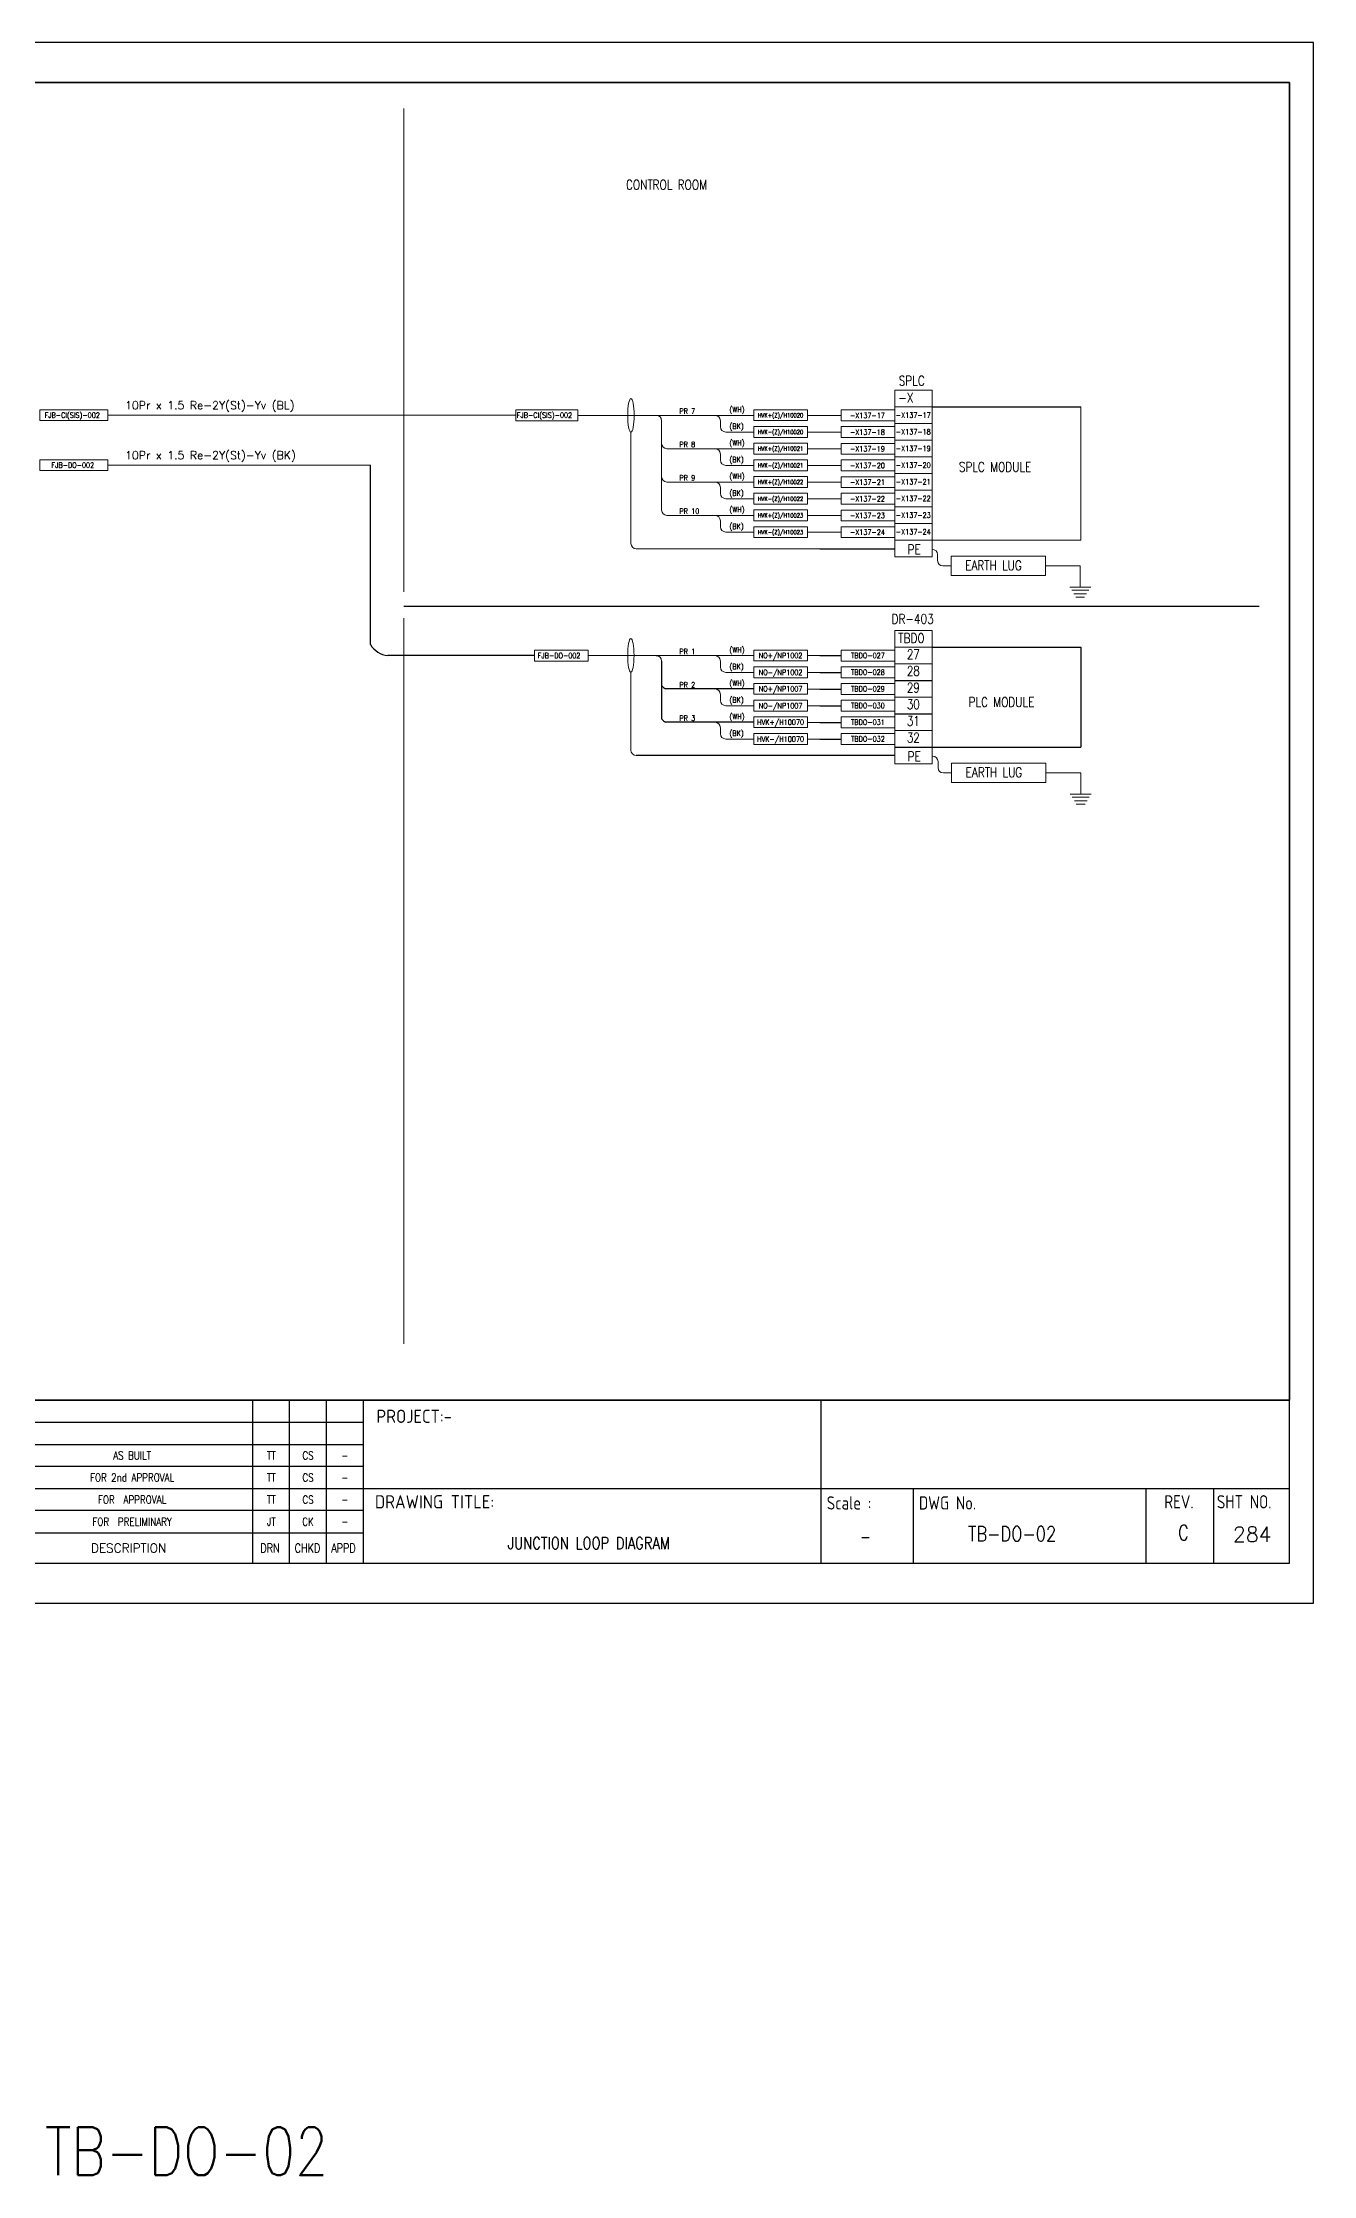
# Model space of a CAD drawing. Header units: millimetres. Extents: x -14942 to 24072, y -50285 to 2207.
# Drawn here: x 2367.1 to 2605.4, y -4099.7 to -3699.9 of the extents above; entities that cross this region are included whole.
import ezdxf
from ezdxf.enums import TextEntityAlignment as Align

# ---------------------------------------------------------------- set-up
doc = ezdxf.new("R2010")
doc.units = ezdxf.units.MM
doc.header["$MEASUREMENT"] = 0
doc.layers.get('0').update_dxf_attribs({"linetype": 'CONTINUOUS'})
for name, color, linetype in [('52049_PAPER A4$0$Frame_A1', 253, 'CONTINUOUS'), ('BEAM', 3, 'CONTINUOUS'), ('INSTRUMENT', 1, 'CONTINUOUS'), ('TEXT', 2, 'CONTINUOUS')]:
    doc.layers.add(name, color=color, linetype=linetype)
doc.styles.add('52049_PAPER A4$0$ISO Proportional', font='isocp.shx')
doc.styles.add('52049_PAPER A4$0$ROMANS', font='isocp.shx')
doc.styles.add('52049_PAPER A4$0$Romans-title', font='romans.shx')
doc.styles.add('ROMANS', font='romans')

# ---------------------------------------------------------------- blocks, each defined once
blk = doc.blocks.new('52049_PAPER A4$0$eec-ie')
at = {"layer": '52049_PAPER A4$0$Frame_A1', "color": 0, "lineweight": -3}
for p, q in [((0, 0), (0.87, 0.87)), ((0, -0.08), (0.3, 0.22)), ((0, -0.16), (0.26, 0.1)), ((0, -0.23), (0.24, 0)), ((0.01, 0.09), (0.78, 0.86)), ((0.04, 0.2), (0.68, 0.83)), ((0.09, 0.32), (0.55, 0.78)), ((0.26, 0.57), (0.3, 0.62)), ((0.34, -0.12), (1, 0.53)), ((0.35, -0.04), (0.92, 0.53)), ((0.35, -0.19), (1.07, 0.52)), ((0.36, 0.05), (0.82, 0.51)), ((0.37, -0.26), (0.66, 0.04)), ((0.39, -0.32), (0.74, 0.04)), ((0.4, 0.17), (0.7, 0.47)), ((0.41, -0.37), (0.82, 0.04)), ((1.69, 0.04), (0.64, 0.04)), ((0.65, 0.57), (0.96, 0.88)), ((0.68, -0.17), (0.9, 0.04)), ((0.76, -0.17), (0.98, 0.04)), ((0.77, 0.62), (1.03, 0.88)), ((0.84, -0.17), (1.05, 0.04)), ((0.87, 0.64), (1.1, 0.87)), ((0.87, 0.25), (1.13, 0.51)), ((0.92, -0.17), (1.13, 0.04)), ((0.95, 0.64), (1.17, 0.86)), ((0.96, 0.26), (1.19, 0.49)), ((1, -0.17), (1.21, 0.04)), ((1.03, 0.64), (1.23, 0.84)), ((1.03, 0.25), (1.24, 0.46)), ((1.07, -0.17), (1.29, 0.04)), ((1.09, 0.24), (1.29, 0.44)), ((1.1, 0.63), (1.29, 0.82)), ((1.15, 0.21), (1.34, 0.4)), ((1.15, -0.17), (1.37, 0.04)), ((1.16, 0.62), (1.35, 0.8)), ((1.19, 0.18), (1.38, 0.37)), ((1.22, 0.6), (1.4, 0.78)), ((1.22, 0.15), (1.54, 0.15)), ((1.23, -0.17), (1.44, 0.04)), ((1.25, 0.15), (1.42, 0.33)), ((1.28, 0.57), (1.45, 0.75)), ((1.31, -0.17), (1.52, 0.04)), ((1.32, 0.15), (1.46, 0.29)), ((1.33, 0.55), (1.5, 0.72)), ((1.38, 0.52), (1.54, 0.69)), ((1.39, -0.17), (1.6, 0.04)), ((1.4, 0.15), (1.49, 0.24)), ((1.42, 0.49), (1.59, 0.65)), ((1.46, 0.45), (1.63, 0.62)), ((1.46, -0.17), (1.68, 0.04)), ((1.48, 0.15), (1.52, 0.19)), ((1.5, 0.41), (1.67, 0.58)), ((1.54, 0.37), (1.71, 0.54)), ((1.54, -0.17), (1.9, 0.18)), ((1.57, 0.33), (1.74, 0.49)), ((1.6, 0.28), (1.77, 0.45)), ((1.62, -0.17), (1.91, 0.12)), ((1.63, 0.23), (1.8, 0.4)), ((1.65, 0.17), (1.83, 0.35)), ((1.67, 0.11), (1.86, 0.3)), ((1.69, 0.05), (1.88, 0.24)), ((1.7, -0.17), (1.93, 0.06)), ((2.09, -0.09), (2.37, 0.19)), ((2.1, -0.01), (2.51, 0.41)), ((2.1, -0.17), (2.34, 0.08)), ((2.11, 0.08), (2.88, 0.86)), ((2.13, 0.18), (2.78, 0.83)), ((2.18, 0.31), (2.65, 0.78)), ((2.31, 0.52), (2.45, 0.65)), ((2.44, -0.05), (3.02, 0.52)), ((2.44, -0.13), (3.1, 0.52)), ((2.45, -0.2), (2.78, 0.13)), ((2.46, 0.04), (2.93, 0.51)), ((2.46, -0.26), (2.76, 0.04)), ((2.48, -0.32), (2.84, 0.04)), ((2.49, 0.15), (2.81, 0.47)), ((2.56, 0.45), (2.97, 0.87)), ((2.72, -0.17), (2.92, 0.04)), ((2.73, 0.04), (3.79, 0.04)), ((2.77, 0.59), (3.06, 0.87)), ((2.79, -0.17), (3, 0.04)), ((2.84, 0.19), (3.17, 0.51)), ((2.87, -0.17), (3.08, 0.04)), ((2.89, 0.63), (3.13, 0.87)), ((2.95, -0.17), (3.15, 0.04)), ((2.98, 0.64), (3.2, 0.86)), ((2.98, 0.26), (3.23, 0.5)), ((3.03, -0.17), (3.23, 0.04)), ((3.06, 0.65), (3.27, 0.85)), ((3.07, 0.26), (3.29, 0.48)), ((3.11, -0.17), (3.31, 0.04)), ((3.14, 0.64), (3.33, 0.83)), ((3.14, 0.25), (3.34, 0.46)), ((3.18, -0.17), (3.39, 0.04)), ((3.2, 0.24), (3.39, 0.43)), ((3.21, 0.63), (3.39, 0.81)), ((3.25, 0.21), (3.44, 0.4)), ((3.26, -0.17), (3.47, 0.04)), ((3.27, 0.62), (3.44, 0.79)), ((3.29, 0.18), (3.48, 0.36)), ((3.62, 0.16), (3.31, 0.16)), ((3.33, 0.6), (3.5, 0.77)), ((3.34, -0.17), (3.54, 0.04)), ((3.36, 0.16), (3.52, 0.32)), ((3.38, 0.57), (3.55, 0.74)), ((3.42, -0.17), (3.62, 0.04)), ((3.43, 0.55), (3.59, 0.71)), ((3.43, 0.16), (3.55, 0.28)), ((3.48, 0.52), (3.64, 0.68)), ((3.5, -0.17), (3.7, 0.04)), ((3.51, 0.16), (3.58, 0.23)), ((3.52, 0.48), (3.68, 0.64)), ((3.57, 0.45), (3.72, 0.61)), ((3.57, -0.17), (3.78, 0.04)), ((3.59, 0.16), (3.61, 0.18)), ((3.6, 0.41), (3.76, 0.57)), ((3.64, 0.37), (3.8, 0.53)), ((3.65, -0.17), (3.99, 0.17)), ((3.67, 0.32), (3.83, 0.48)), ((3.7, 0.27), (3.87, 0.44)), ((3.73, 0.22), (3.9, 0.39)), ((3.73, -0.17), (4, 0.11)), ((3.75, 0.17), (3.92, 0.34)), ((3.77, 0.11), (3.95, 0.28)), ((3.79, 0.05), (3.97, 0.23)), ((3.81, -0.17), (4.02, 0.04)), ((4.18, -0.03), (4.57, 0.36)), ((4.18, -0.11), (4.47, 0.18)), ((4.18, -0.18), (4.43, 0.07)), ((4.19, 0.06), (5, 0.86)), ((4.21, 0.16), (4.9, 0.84)), ((4.25, 0.28), (4.78, 0.8)), ((4.34, 0.45), (4.61, 0.71)), ((4.53, -0.15), (5.2, 0.53)), ((4.53, -0.07), (5.13, 0.53)), ((4.54, 0.02), (5.04, 0.52)), ((4.54, -0.22), (4.86, 0.1)), ((4.57, 0.12), (4.93, 0.49)), ((4.69, 0.48), (5.08, 0.87)), ((4.69, 0.32), (4.73, 0.37)), ((4.88, 0.59), (5.16, 0.88)), ((4.96, 0.2), (5.27, 0.52)), ((4.99, 0.63), (5.24, 0.87)), ((5.08, 0.64), (5.31, 0.86)), ((5.09, 0.25), (5.33, 0.5)), ((5.16, 0.64), (5.37, 0.85)), ((5.17, 0.26), (5.39, 0.48)), ((5.24, 0.64), (5.43, 0.83)), ((5.24, 0.25), (5.44, 0.46)), ((5.3, 0.63), (5.49, 0.82)), ((5.3, 0.23), (5.49, 0.43)), ((5.35, 0.2), (5.54, 0.39)), ((5.37, 0.61), (5.55, 0.79)), ((5.39, 0.17), (5.58, 0.36)), ((5.4, 0.15), (5.72, 0.15)), ((5.42, 0.59), (5.6, 0.77)), ((5.46, 0.15), (5.62, 0.32)), ((5.48, 0.57), (5.65, 0.74)), ((5.53, 0.54), (5.7, 0.71)), ((5.53, 0.15), (5.65, 0.27)), ((5.58, 0.51), (5.74, 0.68)), ((5.61, 0.15), (5.68, 0.23)), ((5.62, 0.47), (5.79, 0.64)), ((5.66, 0.44), (5.83, 0.6)), ((5.69, 0.15), (5.71, 0.18)), ((5.7, 0.4), (5.87, 0.56)), ((5.73, 0.36), (5.9, 0.52)), ((5.77, 0.31), (5.94, 0.48)), ((5.8, 0.26), (5.97, 0.43)), ((5.82, 0.21), (6, 0.38)), ((5.85, 0.15), (6.02, 0.33)), ((6.09, 0.15), (5.85, 0.15)), ((5.92, 0.15), (6.05, 0.28)), ((6, 0.15), (6.07, 0.22)), ((6.08, 0.15), (6.09, 0.16)), ((6.9, 0.04), (6.46, 0.04)), ((6.46, 0.04), (6.46, -0.18)), ((6.46, -0.01), (6.51, 0.04)), ((6.46, -0.09), (6.59, 0.04)), ((6.46, -0.17), (6.66, 0.04)), ((6.52, -0.18), (6.74, 0.04)), ((6.6, -0.18), (6.82, 0.04)), ((6.68, -0.18), (6.9, 0.04)), ((6.9, -0.18), (6.9, 0.04)), ((7.23, 0.68), (7.41, 0.86)), ((7.27, 0.64), (7.49, 0.86)), ((7.35, 0.64), (7.57, 0.86)), ((7.43, 0.64), (7.65, 0.86)), ((7.5, 0.64), (7.72, 0.86)), ((7.51, 0.57), (7.8, 0.86)), ((7.51, 0.49), (7.88, 0.86)), ((7.51, 0.41), (7.96, 0.86)), ((7.51, 0.34), (7.78, 0.61)), ((7.51, 0.26), (7.78, 0.53)), ((7.51, 0.18), (7.78, 0.45)), ((7.51, 0.1), (7.78, 0.38)), ((7.51, 0.02), (7.78, 0.3)), ((7.51, -0.05), (7.78, 0.22)), ((7.51, -0.13), (7.78, 0.14)), ((7.51, -0.21), (7.78, 0.07)), ((7.82, 0.64), (8.04, 0.86)), ((7.89, 0.64), (8.06, 0.81)), ((7.97, 0.64), (8.06, 0.73)), ((8.05, 0.64), (8.06, 0.65)), ((8.33, 0.46), (8.74, 0.86)), ((8.33, 0.54), (8.66, 0.86)), ((8.33, 0.38), (8.82, 0.86)), ((8.33, 0.69), (8.5, 0.86)), ((8.33, 0.62), (8.58, 0.86)), ((8.33, 0.3), (8.61, 0.58)), ((8.33, 0.23), (8.61, 0.5)), ((8.33, 0.15), (8.61, 0.42)), ((8.33, 0.07), (8.61, 0.35)), ((8.33, -0.01), (8.61, 0.27)), ((8.33, -0.09), (8.61, 0.19)), ((8.33, -0.16), (8.61, 0.11)), ((8.33, -0.24), (8.61, 0.03)), ((8.33, -0.4), (8.74, 0.01)), ((8.33, -0.32), (8.66, 0.01)), ((8.33, -0.48), (8.82, 0.01)), ((8.67, 0.64), (8.89, 0.86)), ((8.68, -0.21), (8.9, 0.01)), ((8.75, 0.64), (8.97, 0.86)), ((8.75, -0.21), (8.97, 0.01)), ((8.83, 0.64), (9.05, 0.86)), ((8.83, -0.21), (9.05, 0.01)), ((8.91, 0.64), (9.11, 0.84)), ((8.99, 0.64), (9.11, 0.76)), ((9.06, 0.64), (9.11, 0.69)), ((0.02, -0.3), (0.23, -0.08)), ((0.03, -0.36), (0.23, -0.16)), ((0.05, -0.42), (0.24, -0.23)), ((0.07, -0.47), (0.26, -0.29)), ((0.1, -0.53), (0.27, -0.35)), ((0.12, -0.58), (0.3, -0.4)), ((0.15, -0.63), (0.32, -0.46)), ((0.19, -0.67), (0.35, -0.5)), ((0.22, -0.72), (0.39, -0.55)), ((0.26, -0.76), (0.42, -0.59)), ((0.3, -0.8), (0.46, -0.63)), ((0.34, -0.83), (0.5, -0.67)), ((0.38, -0.87), (0.55, -0.7)), ((0.42, -0.9), (0.59, -0.73)), ((0.44, -0.42), (0.64, -0.22)), ((0.47, -0.47), (0.66, -0.27)), ((0.47, -0.93), (0.65, -0.76)), ((0.5, -0.51), (0.69, -0.32)), ((0.52, -0.96), (0.7, -0.78)), ((0.54, -0.55), (0.73, -0.36)), ((0.58, -0.59), (0.78, -0.39)), ((0.58, -0.98), (0.76, -0.8)), ((0.62, -0.17), (1.94, -0.17)), ((0.63, -0.62), (0.83, -0.42)), ((0.63, -1.01), (0.82, -0.82)), ((0.68, -0.65), (0.89, -0.44)), ((0.69, -1.03), (0.89, -0.83)), ((0.73, -0.67), (0.96, -0.45)), ((0.75, -1.04), (0.96, -0.83)), ((0.79, -0.69), (1.04, -0.44)), ((0.82, -1.05), (1.04, -0.83)), ((0.85, -0.71), (1.19, -0.37)), ((0.89, -1.06), (1.14, -0.81)), ((0.92, -0.72), (1.29, -0.34)), ((0.96, -1.07), (1.25, -0.77)), ((1, -0.72), (1.37, -0.34)), ((1.04, -1.06), (1.76, -0.34)), ((1.09, -0.71), (1.45, -0.34)), ((1.13, -1.05), (1.84, -0.34)), ((1.2, -0.67), (1.53, -0.34)), ((1.54, -0.34), (1.22, -0.34)), ((1.23, -1.03), (1.9, -0.36)), ((1.35, -0.99), (1.86, -0.48)), ((1.53, -0.88), (1.76, -0.66)), ((1.65, -0.38), (1.68, -0.34)), ((1.91, -0.34), (1.66, -0.34)), ((1.78, -0.17), (1.94, -0.01)), ((1.85, -0.17), (1.94, -0.09)), ((1.93, -0.17), (1.94, -0.17)), ((2.1, -0.24), (2.32, -0.02)), ((2.11, -0.3), (2.32, -0.1)), ((2.13, -0.36), (2.32, -0.17)), ((2.15, -0.42), (2.33, -0.24)), ((2.17, -0.48), (2.35, -0.3)), ((2.2, -0.53), (2.37, -0.36)), ((2.22, -0.58), (2.39, -0.42)), ((2.25, -0.63), (2.42, -0.47)), ((2.29, -0.68), (2.45, -0.51)), ((2.32, -0.72), (2.48, -0.56)), ((2.36, -0.76), (2.52, -0.6)), ((2.4, -0.8), (2.56, -0.64)), ((2.44, -0.84), (2.6, -0.68)), ((2.48, -0.87), (2.64, -0.71)), ((2.51, -0.38), (2.71, -0.17)), ((2.53, -0.9), (2.69, -0.74)), ((2.54, -0.43), (2.73, -0.23)), ((2.57, -0.47), (2.76, -0.28)), ((2.58, -0.93), (2.74, -0.77)), ((2.6, -0.51), (2.79, -0.33)), ((2.63, -0.96), (2.8, -0.79)), ((2.64, -0.55), (2.83, -0.37)), ((2.68, -0.98), (2.86, -0.81)), ((2.69, -0.59), (2.87, -0.4)), ((4.02, -0.17), (2.71, -0.17)), ((2.73, -0.62), (2.93, -0.43)), ((2.74, -1.01), (2.92, -0.82)), ((2.78, -0.65), (2.99, -0.44)), ((2.8, -1.02), (2.99, -0.83)), ((2.84, -0.67), (3.06, -0.45)), ((2.86, -1.04), (3.06, -0.84)), ((2.9, -0.69), (3.14, -0.44)), ((2.92, -1.05), (3.14, -0.83)), ((2.96, -0.7), (3.32, -0.35)), ((2.99, -1.06), (3.24, -0.81)), ((3.03, -0.71), (3.39, -0.35)), ((3.07, -1.06), (3.36, -0.77)), ((3.11, -0.71), (3.47, -0.35)), ((3.15, -1.06), (3.86, -0.35)), ((3.2, -0.7), (3.55, -0.35)), ((3.24, -1.04), (3.94, -0.35)), ((3.31, -0.35), (3.62, -0.35)), ((3.32, -0.65), (3.62, -0.36)), ((3.35, -1.02), (3.98, -0.38)), ((3.48, -0.97), (3.93, -0.51)), ((3.74, -0.39), (3.78, -0.35)), ((3.76, -0.35), (3.99, -0.35)), ((3.89, -0.17), (4.02, -0.03)), ((3.96, -0.17), (4.03, -0.11)), ((4.19, -0.25), (4.42, -0.03)), ((4.21, -0.32), (4.41, -0.11)), ((4.22, -0.38), (4.42, -0.18)), ((4.24, -0.44), (4.43, -0.25)), ((4.26, -0.49), (4.45, -0.31)), ((4.29, -0.54), (4.47, -0.37)), ((4.32, -0.59), (4.49, -0.42)), ((4.35, -0.64), (4.52, -0.47)), ((4.38, -0.69), (4.55, -0.52)), ((4.42, -0.73), (4.58, -0.56)), ((4.45, -0.77), (4.62, -0.6)), ((4.49, -0.81), (4.66, -0.64)), ((4.53, -0.84), (4.7, -0.68)), ((4.56, -0.28), (4.8, -0.03)), ((4.58, -0.33), (4.8, -0.11)), ((4.58, -0.88), (4.75, -0.71)), ((4.6, -0.39), (4.81, -0.18)), ((4.62, -0.91), (4.8, -0.74)), ((4.63, -0.44), (4.83, -0.24)), ((4.66, -0.48), (4.86, -0.29)), ((4.67, -0.94), (4.85, -0.77)), ((4.7, -0.52), (4.89, -0.33)), ((4.72, -0.97), (4.9, -0.79)), ((4.74, -0.56), (4.93, -0.37)), ((4.78, -0.6), (4.98, -0.4)), ((4.78, -0.99), (4.96, -0.81)), ((4.83, -0.63), (5.03, -0.43)), ((4.83, -1.01), (5.03, -0.82)), ((4.88, -0.66), (5.09, -0.44)), ((4.89, -1.03), (5.1, -0.83)), ((4.93, -0.68), (5.17, -0.45)), ((4.96, -1.05), (5.17, -0.83)), ((4.99, -0.7), (5.26, -0.43)), ((5.02, -1.06), (5.26, -0.82)), ((5.06, -0.71), (5.43, -0.34)), ((5.09, -1.06), (5.36, -0.8)), ((5.13, -0.72), (5.5, -0.34)), ((5.17, -1.07), (5.49, -0.75)), ((5.21, -0.71), (5.58, -0.34)), ((5.25, -1.06), (5.97, -0.34)), ((5.3, -0.7), (5.66, -0.34)), ((5.35, -1.05), (6.05, -0.34)), ((5.72, -0.34), (5.4, -0.34)), ((5.43, -0.65), (5.71, -0.37)), ((5.45, -1.02), (6.07, -0.4)), ((5.58, -0.96), (6.02, -0.53)), ((5.81, -0.43), (5.89, -0.34)), ((5.85, -0.34), (6.09, -0.34)), ((6.46, -0.18), (6.9, -0.18)), ((6.75, -0.18), (6.9, -0.04)), ((6.83, -0.18), (6.9, -0.12)), ((7.23, -0.95), (7.34, -0.84)), ((7.23, -0.88), (7.26, -0.84)), ((7.23, -1.03), (7.42, -0.84)), ((7.28, -1.07), (7.5, -0.84)), ((7.35, -1.07), (7.78, -0.64)), ((7.43, -1.07), (7.78, -0.71)), ((7.51, -0.29), (7.78, -0.01)), ((7.51, -0.37), (7.78, -0.09)), ((7.51, -0.44), (7.78, -0.17)), ((7.51, -0.52), (7.78, -0.25)), ((7.51, -0.6), (7.78, -0.32)), ((7.51, -0.68), (7.78, -0.4)), ((7.51, -0.76), (7.78, -0.48)), ((7.51, -0.83), (7.78, -0.56)), ((7.51, -1.07), (7.78, -0.79)), ((7.59, -1.07), (7.81, -0.84)), ((7.67, -1.07), (7.89, -0.84)), ((7.74, -1.07), (7.96, -0.84)), ((7.82, -1.07), (8.04, -0.84)), ((7.9, -1.07), (8.06, -0.91)), ((7.98, -1.07), (8.06, -0.98)), ((8.06, -1.07), (8.06, -1.06)), ((8.33, -0.55), (8.61, -0.28)), ((8.33, -0.63), (8.61, -0.36)), ((8.33, -0.71), (8.61, -0.43)), ((8.33, -0.79), (8.61, -0.51)), ((8.33, -0.86), (8.61, -0.59)), ((8.33, -0.94), (8.61, -0.67)), ((8.33, -1.02), (8.61, -0.75)), ((8.37, -1.07), (8.61, -0.82)), ((8.45, -1.07), (8.67, -0.84)), ((8.52, -1.07), (8.74, -0.84)), ((8.6, -1.07), (8.82, -0.84)), ((8.68, -1.07), (8.9, -0.84)), ((8.76, -1.07), (8.98, -0.84)), ((8.84, -1.07), (9.06, -0.84)), ((8.91, -0.21), (9.11, -0.02)), ((8.91, -1.07), (9.11, -0.87)), ((8.99, -0.21), (9.11, -0.09)), ((8.99, -1.07), (9.11, -0.95)), ((9.07, -0.21), (9.11, -0.17)), ((9.07, -1.07), (9.11, -1.03))]:
    blk.add_line(p, q, dxfattribs=at)
for points in [[(7.23, 0.86), (8.06, 0.86), (8.06, 0.64), (7.78, 0.64), (7.78, -0.84), (8.06, -0.84), (8.06, -1.07), (7.23, -1.07), (7.23, -0.84), (7.51, -0.84), (7.51, 0.64), (7.23, 0.64)], [(8.61, 0.01), (8.61, 0.64), (9.11, 0.64), (9.11, 0.86), (8.33, 0.86), (8.33, -1.07), (9.11, -1.07), (9.11, -0.84), (8.61, -0.84), (8.61, -0.21), (9.11, -0.21), (9.11, 0.01)]]:
    blk.add_lwpolyline(points, close=True, dxfattribs=at)
for centre, radius, start, end in [((0.97, -0.09), 0.972, 355.3439, 345.1466), ((0.97, -0.09), 0.737, 10.5243, 340.256), ((0.97, -0.09), 0.623, 23.5697, 336.4303), ((0.97, -0.09), 0.354, 44.7876, 157.6107), ((3.06, -0.09), 0.967, 355.6074, 344.7747), ((3.06, -0.09), 0.742, 10.0766, 339.9937), ((3.06, -0.09), 0.618, 24.2545, 335.7455), ((3.06, -0.09), 0.358, 45.1096, 158.7579), ((5.15, -0.09), 0.972, 14.8534, 345.1466), ((5.15, -0.09), 0.737, 19.744, 340.256), ((5.15, -0.09), 0.623, 23.5697, 336.4303), ((5.15, -0.09), 0.354, 44.7876, 315.2124), ((0.97, -0.09), 0.354, 192.8901, 315.2124), ((3.06, -0.09), 0.358, 191.9242, 314.8904)]:
    blk.add_arc(centre, radius, start, end, dxfattribs=at)
blk = doc.blocks.new('52049_PAPER A4$0$eec logo')
at = {"color": 7, "xscale": 2.786697286423482, "yscale": 2.786697286423482, "zscale": 2.786697286423482}
blk.add_blockref('52049_PAPER A4$0$eec-ie', (50.01, 25.95), dxfattribs=at)
blk = doc.blocks.new('FJB')
at = {"color": 3}
for p, q in [((-415.5, 38.01), (-4.5, 38.01)), ((-363.94, 38.01), (-363.94, 7.5)), ((-310.77, 38.01), (-310.77, 7.5)), ((-265.75, 7.5), (-265.75, 38.01)), ((-258.85, 7.5), (-258.85, 38.01)), ((-244.11, 7.5), (-244.11, 38.01)), ((-198.84, 7.5), (-198.84, 38.01)), ((-191.95, 7.5), (-191.95, 38.01)), ((-185.05, 7.5), (-185.05, 38.01)), ((-178.16, 38.01), (-178.16, 7.5)), ((-92.38, 38.01), (-92.38, 7.5)), ((-178.16, 21.46), (-4.5, 21.46)), ((-75.06, 21.46), (-75.06, 7.5)), ((-31.4, 21.46), (-31.4, 7.5)), ((-18.75, 21.46), (-18.75, 7.5)), ((-265.75, 13.19), (-178.16, 13.19))]:
    blk.add_line(p, q, dxfattribs=at)
at = {"color": 7}
for p, q in [((-4.5, 38.01), (-96.38, 38.01)), ((-92.38, 38.01), (-92.38, 19.85))]:
    blk.add_line(p, q, dxfattribs=at)
at = {"color": 1}
for p, q in [((-178.16, 33.87), (-265.75, 33.87)), ((-265.75, 29.74), (-178.16, 29.74)), ((-178.16, 25.6), (-265.75, 25.6)), ((-265.75, 21.46), (-178.16, 21.46)), ((-178.16, 17.33), (-265.75, 17.33))]:
    blk.add_line(p, q, dxfattribs=at)
at = {"color": 7}
blk.add_lwpolyline([(0, 0), (0, 292.5), (-423, 292.5), (-423, 0)], close=True, dxfattribs=at)
blk.add_lwpolyline([(-415.5, 285), (-4.5, 285), (-4.5, 38.01), (-415.5, 38.01)], close=True)
at = {"color": 3}
blk.add_lwpolyline([(-4.5, 7.5), (-4.5, 285), (-415.5, 285), (-415.5, 7.5)], close=True, dxfattribs=at)
at = {"color": 2}
blk.add_circle((-293.05, 13.05), 1.05, dxfattribs=at)
at = {"color": 3, "xscale": 1.200000000000001, "yscale": 1.200000000000001, "zscale": 1.200000000000001}
blk.add_blockref('52049_PAPER A4$0$eec logo', (-421.49, 2.05), dxfattribs=at)
at = {"color": 2, "style": '52049_PAPER A4$0$ISO Proportional'}
for s, height, p in [('PROJECT:-', 2.482, (-168.61, 35.02)), ('DRAWING TITLE:', 2.4821, (-164.78, 18.99))]:
    blk.add_text(s, height=height, dxfattribs=at).set_placement(p, align=Align.MIDDLE_CENTER)
at = {"color": 2, "style": '52049_PAPER A4$0$Romans-title', "width": 0.8}
for s, p in [('THIS DOCUMENT IS SUPPLIEDE', (-292.63, 29.75)), ('IN CONFIDENCE AND MUST NOT BE', (-290.24, 25.51)), (' REPRODUCED IN ANY PART OR FORM', (-289.1, 21.53)), (' WITHOUT PERMISSION IN WRITING FROM ', (-287.9, 17.35)), ('THE OWNERS   SIEMENS LIMITED. ', (-290.28, 13.22))]:
    blk.add_text(s, height=1.75, dxfattribs=at).set_placement(p, align=Align.MIDDLE)
at = {"color": 2}
for s, height, style, width, p in [('C', 1.5, '52049_PAPER A4$0$Romans-title', 0.8, (-262.3, 27.67)), ('28/10/14', 1.5, '52049_PAPER A4$0$Romans-title', 0.8, (-251.48, 27.67)), ('AS BUILT', 1.5, '52049_PAPER A4$0$Romans-title', 0.8, (-221.48, 27.67)), ('TT', 1.5, '52049_PAPER A4$0$Romans-title', 0.8, (-195.39, 27.67)), ('CS', 1.5, '52049_PAPER A4$0$Romans-title', 0.8, (-188.5, 27.67)), ('B', 1.5, '52049_PAPER A4$0$Romans-title', 0.8, (-262.3, 23.53)), ('10/09/14', 1.5, '52049_PAPER A4$0$Romans-title', 0.8, (-251.48, 23.53)), ('FOR 2nd APPROVAL', 1.5, '52049_PAPER A4$0$Romans-title', 0.8, (-221.48, 23.53)), ('TT', 1.5, '52049_PAPER A4$0$Romans-title', 0.8, (-195.39, 23.53)), ('CS', 1.5, '52049_PAPER A4$0$Romans-title', 0.8, (-188.5, 23.53)), ('-', 1.5, '52049_PAPER A4$0$Romans-title', 0.8, (-181.6, 27.67)), ('A', 1.5, '52049_PAPER A4$0$Romans-title', 0.8, (-262.3, 19.39)), ('10/07/14', 1.5, '52049_PAPER A4$0$Romans-title', 0.8, (-251.48, 19.39)), ('FOR  APPROVAL', 1.5, '52049_PAPER A4$0$Romans-title', 0.8, (-221.48, 19.39)), ('TT', 1.5, '52049_PAPER A4$0$Romans-title', 0.8, (-195.39, 19.39)), ('CS', 1.5, '52049_PAPER A4$0$Romans-title', 0.8, (-188.5, 19.39)), ('-', 1.5, '52049_PAPER A4$0$Romans-title', 0.8, (-181.6, 23.53)), ('Scale :', 2.482, '52049_PAPER A4$0$ROMANS', 0.9, (-87.06, 18.78)), ('DWG No.', 2.482, '52049_PAPER A4$0$ROMANS', 0.9, (-68.61, 18.78)), ('REV.', 2.482, '52049_PAPER A4$0$ROMANS', 0.9, (-25.21, 18.99)), ('SHT NO.', 2.482, '52049_PAPER A4$0$ROMANS', 0.9, (-12.98, 18.99)), ('0', 1.5, '52049_PAPER A4$0$Romans-title', 0.8, (-262.3, 15.26)), ('18/03/14', 1.5, '52049_PAPER A4$0$Romans-title', 0.8, (-251.48, 15.26)), ('FOR  PRELIMINARY', 1.5, '52049_PAPER A4$0$Romans-title', 0.8, (-221.48, 15.26)), ('JT', 1.5, '52049_PAPER A4$0$Romans-title', 0.8, (-195.39, 15.26)), ('CK', 1.5, '52049_PAPER A4$0$Romans-title', 0.8, (-188.5, 15.26)), ('-', 1.5, '52049_PAPER A4$0$Romans-title', 0.8, (-181.6, 19.39)), ('-', 1.5, '52049_PAPER A4$0$Romans-title', 0.8, (-181.6, 15.26)), ('-', 2.25, '52049_PAPER A4$0$Romans-title', 0.8, (-84, 12.48)), ('C', 2.8, '52049_PAPER A4$0$Romans-title', 0.8, (-24.36, 13.21))]:
    blk.add_text(s, height=height, dxfattribs=dict(at, style=style, width=width)).set_placement(p, align=Align.MIDDLE_CENTER)
at = {"color": 2, "style": '52049_PAPER A4$0$Romans-title'}
for s, height, width, p in [('EEC INDUSTRIAL ENGINEERING CO.,LTD', 1.75, 0.9, (-363.31, 24.81)), ('36/94 P.S. TOWER, 28th FLOOR,', 1.75, 0.9, (-363.55, 21.03, -1.75)), ('SUKHUMVIT 21 RD, NORTH-KLONGTOEY', 1.75, 0.9, (-363.45, 17.05, -1.75)), ('WATTANA, BANGKOK 10110 THAILAND ', 1.75, 0.9, (-363.25, 13.31, -1.75)), ('TEL: (662)664-1300,FAX :(662)664-1301', 1.75, 0.9, (-363.14, 9.42, -1.75)), ('DRN', 1.655, 0.8, (-197.44, 9.49)), ('CHKD', 1.655, 0.8, (-191.03, 9.49)), ('APPD', 1.655, 0.8, (-184.14, 9.49))]:
    blk.add_text(s, height=height, dxfattribs=dict(at, width=width)).set_placement(p)
blk.add_text('C', height=1.19, dxfattribs=at).set_placement((-293.05, 13.05), align=Align.MIDDLE)
for s, height, p in [('REV', 1.655, (-264.9, 9.49)), ('DATE', 1.655, (-254.17, 9.49)), ('DESCRIPTION', 1.6548, (-229.2, 9.49))]:
    blk.add_text(s, height=height, dxfattribs=at).set_placement(p)
at = {"layer": 'TEXT', "style": 'ROMANS', "width": 0.8}
blk.add_text('JUNCTION LOOP DIAGRAM ', height=2.25, dxfattribs=at).set_placement((-135.27, 11.24), align=Align.MIDDLE_CENTER)

msp = doc.modelspace()

# ---------------------------------------------------------------- linework, layer by layer
at = {"layer": 'BEAM', "color": 7, "lineweight": 13, "ltscale": 0.3}
for p, q in [((2434.85, -3802.85), (2434.85, -3712.28)), ((2434.85, -3943.81), (2434.85, -3807.81))]:
    msp.add_line(p, q, dxfattribs=at)
at = {"layer": 'INSTRUMENT', "color": 7, "lineweight": 13}
for p, q in [((2526.9, -3765.04), (2533.92, -3765.04)), ((2526.9, -3768.17), (2526.9, -3765.04)), ((2533.92, -3768.17), (2533.92, -3765.04)), ((2526.9, -3768.17), (2533.92, -3768.17)), ((2526.9, -3768.17), (2526.9, -3793.17)), ((2533.92, -3768.17), (2526.9, -3768.17)), ((2533.92, -3768.17), (2533.92, -3793.17)), ((2379.33, -3769.76), (2455.88, -3769.76)), ((2500.49, -3769.78), (2467.51, -3769.78)), ((2477.44, -3772.94), (2477.44, -3793.78)), ((2483.2, -3770.78), (2483.2, -3787.53)), ((2500.49, -3769.78), (2487.87, -3769.78)), ((2494.22, -3771.9), (2494.22, -3770.78)), ((2500.49, -3772.9), (2495.22, -3772.9)), ((2516.87, -3769.78), (2510.52, -3769.78)), ((2516.87, -3772.9), (2510.52, -3772.9)), ((2533.92, -3771.29), (2526.9, -3771.29)), ((2500.49, -3776.03), (2484.2, -3776.03)), ((2494.22, -3778.15), (2494.22, -3777.03)), ((2512.86, -3776.03), (2510.52, -3776.03)), ((2516.87, -3776.03), (2510.52, -3776.03)), ((2526.9, -3774.42), (2533.92, -3774.42)), ((2533.92, -3774.42), (2526.9, -3774.42)), ((2533.92, -3777.54), (2526.9, -3777.54)), ((2379.33, -3779.13), (2428.58, -3779.13)), ((2500.49, -3779.15), (2495.22, -3779.15)), ((2516.87, -3779.15), (2510.52, -3779.15)), ((2526.9, -3780.67), (2533.92, -3780.67)), ((2533.92, -3780.67), (2526.9, -3780.67)), ((2500.49, -3782.28), (2484.2, -3782.28)), ((2494.22, -3784.4), (2494.22, -3783.28)), ((2500.49, -3785.4), (2495.22, -3785.4)), ((2516.87, -3782.28), (2510.52, -3782.28)), ((2516.87, -3785.4), (2510.52, -3785.4)), ((2533.92, -3783.79), (2526.9, -3783.79)), ((2500.49, -3788.53), (2484.2, -3788.53)), ((2494.22, -3790.65), (2494.22, -3789.53)), ((2516.87, -3788.53), (2510.52, -3788.53)), ((2533.92, -3786.92), (2526.9, -3786.92)), ((2526.9, -3786.92), (2533.92, -3786.92)), ((2500.49, -3791.65), (2495.22, -3791.65)), ((2516.87, -3791.68), (2510.52, -3791.68)), ((2533.92, -3790.04), (2526.9, -3790.04)), ((2533.92, -3793.17), (2526.9, -3793.17)), ((2526.9, -3793.17), (2526.9, -3796.29)), ((2533.92, -3793.17), (2526.9, -3793.17)), ((2533.92, -3793.17), (2533.92, -3796.29)), ((2512.86, -3794.78), (2478.44, -3794.78)), ((2533.92, -3796.29), (2526.9, -3796.29)), ((2534.94, -3797.01), (2534.94, -3795.88)), ((2537.49, -3796.19), (2555.15, -3796.19)), ((2537.49, -3799.82), (2537.49, -3796.19)), ((2555.15, -3796.19), (2555.15, -3799.82)), ((2535.94, -3798.01), (2537.49, -3798)), ((2555.15, -3799.82), (2537.49, -3799.82)), ((2555.15, -3798), (2561.69, -3798)), ((2561.69, -3798), (2561.69, -3801.97)), ((2559.71, -3801.97), (2559.71, -3801.97)), ((2559.71, -3801.97), (2561.69, -3801.97)), ((2560.09, -3802.57), (2561.69, -3802.57)), ((2560.49, -3803.24), (2561.69, -3803.24)), ((2560.87, -3803.85), (2561.69, -3803.85)), ((2561.69, -3801.97), (2563.66, -3801.97)), ((2561.69, -3801.97), (2561.69, -3801.97)), ((2561.69, -3802.57), (2563.29, -3802.57)), ((2561.69, -3803.24), (2562.88, -3803.24)), ((2561.69, -3803.85), (2562.5, -3803.85)), ((2526.9, -3810.09), (2533.92, -3810.09)), ((2526.9, -3813.21), (2526.9, -3810.09)), ((2526.9, -3813.21), (2533.92, -3813.21)), ((2526.9, -3813.21), (2526.9, -3819.46)), ((2533.92, -3813.21), (2526.9, -3813.21)), ((2533.92, -3813.21), (2533.92, -3810.09)), ((2533.92, -3813.21), (2533.92, -3819.46)), ((2500.49, -3814.82), (2469.4, -3814.82)), ((2494.22, -3816.95), (2494.22, -3815.82)), ((2512.86, -3814.82), (2510.52, -3814.82)), ((2533.92, -3816.34), (2526.9, -3816.34)), ((2477.43, -3817.94), (2477.43, -3832.53)), ((2500.49, -3817.95), (2495.22, -3817.95)), ((2512.86, -3817.95), (2510.52, -3817.95)), ((2512.86, -3821.07), (2510.52, -3821.07)), ((2526.9, -3819.46), (2533.92, -3819.46)), ((2526.9, -3819.46), (2526.9, -3825.71)), ((2533.92, -3819.46), (2526.9, -3819.46)), ((2533.92, -3819.46), (2533.92, -3825.71)), ((2494.22, -3823.2), (2494.22, -3822.07)), ((2500.49, -3824.2), (2495.22, -3824.2)), ((2512.86, -3824.2), (2510.52, -3824.2)), ((2533.92, -3822.59), (2526.9, -3822.59)), ((2494.22, -3829.45), (2494.22, -3828.32)), ((2512.86, -3827.32), (2510.52, -3827.32)), ((2526.9, -3825.71), (2533.92, -3825.71)), ((2526.9, -3825.71), (2526.9, -3831.96)), ((2533.92, -3825.71), (2526.9, -3825.71)), ((2533.92, -3828.84), (2526.9, -3828.84)), ((2533.92, -3825.71), (2533.92, -3831.96)), ((2500.49, -3830.45), (2495.22, -3830.45)), ((2512.86, -3830.45), (2510.52, -3830.45)), ((2526.9, -3831.96), (2533.92, -3831.96)), ((2533.92, -3831.96), (2526.9, -3831.96)), ((2526.9, -3831.96), (2526.9, -3835.09)), ((2533.92, -3831.96), (2526.9, -3831.96)), ((2533.92, -3831.96), (2533.92, -3835.09)), ((2533.92, -3835.09), (2526.9, -3835.09)), ((2535.02, -3835.8), (2535.02, -3834.67)), ((2536.02, -3836.8), (2537.57, -3836.8)), ((2537.57, -3834.98), (2555.23, -3834.98)), ((2537.57, -3838.61), (2537.57, -3834.98)), ((2555.23, -3834.98), (2555.23, -3838.61)), ((2555.23, -3836.8), (2561.77, -3836.8)), ((2561.77, -3836.8), (2561.77, -3840.76)), ((2555.23, -3838.61), (2537.57, -3838.61)), ((2559.79, -3840.76), (2559.79, -3840.76)), ((2559.79, -3840.76), (2561.77, -3840.76)), ((2560.17, -3841.37), (2561.77, -3841.37)), ((2561.77, -3840.76), (2563.74, -3840.76)), ((2561.77, -3840.76), (2561.77, -3840.76)), ((2561.77, -3841.37), (2563.37, -3841.37)), ((2560.58, -3842.03), (2561.77, -3842.03)), ((2560.95, -3842.64), (2561.77, -3842.64)), ((2561.77, -3842.03), (2562.96, -3842.03)), ((2561.77, -3842.64), (2562.58, -3842.64))]:
    msp.add_line(p, q, dxfattribs=at)
at = {"layer": 'INSTRUMENT', "color": 7}
for p, q in [((2533.92, -3768.17), (2561.79, -3768.17)), ((2428.58, -3812.75), (2428.58, -3779.13)), ((2512.86, -3794.78), (2526.9, -3794.78)), ((2434.85, -3805.52), (2595.24, -3805.52)), ((2533.92, -3813.21), (2561.79, -3813.21)), ((2561.79, -3813.21), (2561.79, -3831.96)), ((2561.79, -3813.21), (2561.79, -3819.71)), ((2459.37, -3814.82), (2431.86, -3814.82)), ((2483.2, -3815.82), (2483.2, -3826.66)), ((2512.86, -3814.82), (2516.87, -3814.82)), ((2500.49, -3821.05), (2483.94, -3821.05)), ((2512.86, -3817.95), (2516.87, -3817.95)), ((2512.86, -3821.07), (2516.87, -3821.07)), ((2526.9, -3819.46), (2533.92, -3819.46)), ((2512.86, -3824.2), (2516.87, -3824.2)), ((2500.49, -3827.3), (2483.94, -3827.3)), ((2512.86, -3827.32), (2516.87, -3827.32)), ((2526.9, -3825.71), (2533.92, -3825.71)), ((2513.08, -3833.53), (2478.43, -3833.53)), ((2512.86, -3830.45), (2516.87, -3830.45)), ((2526.9, -3833.53), (2513.08, -3833.53)), ((2526.9, -3831.96), (2533.92, -3831.96)), ((2533.92, -3831.96), (2561.79, -3831.96))]:
    msp.add_line(p, q, dxfattribs=at)
at = {"layer": 'INSTRUMENT', "color": 7, "lineweight": 13}
for points in [[(2189.9, -3707.41), (2600.9, -3707.41), (2600.9, -3954.4), (2189.9, -3954.4)], [(2366.63, -3768.75), (2379.33, -3768.75), (2379.33, -3770.77), (2366.63, -3770.77)], [(2455.88, -3768.77), (2467.51, -3768.77), (2467.51, -3770.78), (2455.88, -3770.78)], [(2500.49, -3768.75), (2510.52, -3768.75), (2510.52, -3770.77), (2500.49, -3770.77)], [(2516.87, -3768.77), (2526.9, -3768.77), (2526.9, -3770.78), (2516.87, -3770.78)], [(2500.49, -3771.89), (2510.52, -3771.89), (2510.52, -3773.91), (2500.49, -3773.91)], [(2516.87, -3771.89), (2526.9, -3771.89), (2526.9, -3773.91), (2516.87, -3773.91)], [(2500.49, -3775), (2510.52, -3775), (2510.52, -3777.02), (2500.49, -3777.02)], [(2516.87, -3775.02), (2526.9, -3775.02), (2526.9, -3777.03), (2516.87, -3777.03)], [(2366.63, -3778.12), (2379.33, -3778.12), (2379.33, -3780.14), (2366.63, -3780.14)], [(2500.49, -3778.14), (2510.52, -3778.14), (2510.52, -3780.16), (2500.49, -3780.16)], [(2500.49, -3781.25), (2510.52, -3781.25), (2510.52, -3783.27), (2500.49, -3783.27)], [(2516.87, -3778.14), (2526.9, -3778.14), (2526.9, -3780.16), (2516.87, -3780.16)], [(2516.87, -3781.27), (2526.9, -3781.27), (2526.9, -3783.28), (2516.87, -3783.28)], [(2500.49, -3784.39), (2510.52, -3784.39), (2510.52, -3786.41), (2500.49, -3786.41)], [(2516.87, -3784.39), (2526.9, -3784.39), (2526.9, -3786.41), (2516.87, -3786.41)], [(2500.49, -3787.5), (2510.52, -3787.5), (2510.52, -3789.52), (2500.49, -3789.52)], [(2516.87, -3787.52), (2526.9, -3787.52), (2526.9, -3789.53), (2516.87, -3789.53)], [(2500.49, -3790.64), (2510.52, -3790.64), (2510.52, -3792.66), (2500.49, -3792.66)], [(2516.87, -3790.67), (2526.9, -3790.67), (2526.9, -3792.69), (2516.87, -3792.69)], [(2459.37, -3813.81), (2469.4, -3813.81), (2469.4, -3815.83), (2459.37, -3815.83)], [(2500.49, -3813.8), (2510.52, -3813.8), (2510.52, -3815.81), (2500.49, -3815.81)], [(2500.49, -3816.94), (2510.52, -3816.94), (2510.52, -3818.96), (2500.49, -3818.96)], [(2516.87, -3813.81), (2526.9, -3813.81), (2526.9, -3815.83), (2516.87, -3815.83)], [(2516.87, -3816.94), (2526.9, -3816.94), (2526.9, -3818.96), (2516.87, -3818.96)], [(2500.49, -3820.05), (2510.52, -3820.05), (2510.52, -3822.06), (2500.49, -3822.06)], [(2516.87, -3820.06), (2526.9, -3820.06), (2526.9, -3822.08), (2516.87, -3822.08)], [(2500.49, -3823.19), (2510.52, -3823.19), (2510.52, -3825.21), (2500.49, -3825.21)], [(2516.87, -3823.19), (2526.9, -3823.19), (2526.9, -3825.21), (2516.87, -3825.21)], [(2500.49, -3826.3), (2510.52, -3826.3), (2510.52, -3828.31), (2500.49, -3828.31)], [(2500.49, -3829.44), (2510.52, -3829.44), (2510.52, -3831.46), (2500.49, -3831.46)], [(2516.87, -3826.31), (2526.9, -3826.31), (2526.9, -3828.33), (2516.87, -3828.33)], [(2516.87, -3829.44), (2526.9, -3829.44), (2526.9, -3831.46), (2516.87, -3831.46)]]:
    msp.add_lwpolyline(points, close=True, dxfattribs=at)
msp.add_lwpolyline([(2561.79, -3768.17), (2561.79, -3793.17), (2533.92, -3793.17), (2533.92, -3765.04)], dxfattribs=at)
for centre, radius, start, end in [((2482.2, -3770.78), 1, 0, 90), ((2493.22, -3770.78), 1, 0, 90), ((2495.22, -3771.9), 1, 180, 270), ((2484.2, -3775.03), 1, 180, 270), ((2493.22, -3777.03), 1, 0, 90), ((2484.2, -3781.28), 1, 180, 270), ((2495.22, -3778.15), 1, 180, 270), ((2493.22, -3783.28), 1, 0, 90), ((2495.22, -3784.4), 1, 180, 270), ((2484.2, -3787.53), 1, 180, 270), ((2493.22, -3789.53), 1, 0, 90), ((2495.22, -3790.65), 1, 180, 270), ((2478.44, -3793.78), 1, 180, 270), ((2533.94, -3795.88), 1, 0, 90), ((2535.94, -3797.01), 1, 180, 270), ((2482.17, -3815.85), 1.03, 0.7507, 88.1874), ((2482.2, -3815.82), 1, 0, 90), ((2493.22, -3815.82), 1, 0, 90), ((2495.22, -3816.95), 1, 180, 270), ((2493.18, -3822.09), 1.03, 0.7507, 88.1874), ((2495.22, -3823.2), 1, 180, 270), ((2493.18, -3828.34), 1.03, 0.7507, 88.1874), ((2495.22, -3829.45), 1, 180, 270), ((2478.43, -3832.53), 1, 180, 270), ((2534.02, -3834.67), 1, 0, 90), ((2536.02, -3835.8), 1, 180, 270)]:
    msp.add_arc(centre, radius, start, end, dxfattribs=at)
at = {"layer": 'INSTRUMENT', "color": 7}
for centre, radius, start, end in [((2432.48, -3810.22), 4.64, 212.9358, 262.4187), ((2484.75, -3819.39), 1.86, 213.4063, 244.0283), ((2484.75, -3825.64), 1.86, 213.4063, 244.0283)]:
    msp.add_arc(centre, radius, start, end, dxfattribs=at)
at = {"layer": 'INSTRUMENT', "color": 7, "lineweight": 13, "extrusion": (0, 0, -1)}
for centre in [(2477.44, -3769.78), (2477.43, -3814.78)]:
    msp.add_ellipse(centre, major_axis=(0, -3.16), ratio=0.189417, dxfattribs=at)

# ---------------------------------------------------------------- block references
at = {"layer": 'INSTRUMENT', "color": 7, "lineweight": 13}
msp.add_blockref('FJB', (2605.4, -3992.41), dxfattribs=at)

# ---------------------------------------------------------------- texts
at = {"layer": 'TEXT', "color": 7, "lineweight": 13, "style": 'ROMANS', "width": 0.8}
for s, height, p in [('CONTROL ROOM', 1.8, (2476.52, -3727.44)), ('-X', 1.8, (2527.57, -3767.38)), ('FJB-CI(SIS)-002', 1, (2367.51, -3770.25)), ('FJB-CI(SIS)-002', 1, (2456.05, -3770.25)), ('PR 7', 1, (2486.52, -3769.48)), ('(WH)', 1, (2495.92, -3769.18)), ('(BK)', 1, (2495.92, -3772.33)), ('PR 8', 1, (2486.52, -3775.73)), ('(WH)', 1, (2495.92, -3775.43)), ('(BK)', 1, (2495.92, -3778.58)), ('FJB-DO-002', 1, (2368.79, -3779.6)), ('PR 9', 1, (2486.52, -3781.98)), ('(WH)', 1, (2495.92, -3781.68)), ('SPLC MODULE', 1.8, (2538.93, -3780.34)), ('(BK)', 1, (2495.92, -3784.83)), ('PR 10', 1, (2486.52, -3788.23)), ('(WH)', 1, (2495.92, -3787.93)), ('(BK)', 1, (2495.92, -3791.08)), ('PE', 1.8, (2529.32, -3795.81)), ('EARTH LUG', 1.8, (2540.12, -3798.8)), ('PR 1', 1, (2486.52, -3814.53)), ('(WH)', 1, (2495.92, -3814.23)), ('TBDO', 1.8, (2527.57, -3812.43)), ('FJB-DO-002', 1, (2459.97, -3815.31)), ('(BK)', 1, (2495.92, -3817.37)), ('PR 2', 1, (2486.52, -3820.78)), ('(WH)', 1, (2495.92, -3820.48)), ('(BK)', 1, (2495.92, -3823.62)), ('(WH)', 1, (2495.92, -3826.73)), ('PLC MODULE', 1.8, (2540.74, -3824.41)), ('PR 3', 1, (2486.52, -3827.03)), ('(BK)', 1, (2495.92, -3829.87)), ('PE', 1.8, (2529.32, -3834.61)), ('EARTH LUG', 1.8, (2540.2, -3837.59)), ('TB-DO-02', 2.8, (2540.67, -3980.82)), ('TB-DO-02', 9, (2367.58, -4099.67))]:
    msp.add_text(s, height=height, dxfattribs=at).set_placement(p)
for s, height, p in [('SPLC', 1.8, (2530.09, -3763.28)), ('HVK+(Z)/H10020', 0.8, (2505.5, -3769.76)), ('-X137-17', 1, (2521.79, -3769.81)), ('-X137-17', 1, (2530.38, -3769.73)), ('HVK-(Z)/H10020', 0.8, (2505.5, -3772.9)), ('-X137-18', 1, (2521.78, -3772.93)), ('-X137-18', 1, (2530.38, -3772.85)), ('HVK+(Z)/H10021', 0.8, (2505.5, -3776.01)), ('-X137-19', 1, (2521.78, -3776.06)), ('-X137-19', 1, (2530.38, -3775.98)), ('HVK-(Z)/H10021', 0.8, (2505.5, -3779.15)), ('-X137-20', 1, (2521.78, -3779.18)), ('-X137-20', 1, (2530.38, -3779.1)), ('HVK+(Z)/H10022', 0.8, (2505.5, -3782.28)), ('HVK-(Z)/H10022', 0.8, (2505.5, -3785.42)), ('-X137-21', 1, (2521.78, -3782.31)), ('-X137-22', 1, (2521.78, -3785.43)), ('-X137-21', 1, (2530.38, -3782.23)), ('-X137-22', 1, (2530.38, -3785.35)), ('HVK+(Z)/H10023', 0.8, (2505.5, -3788.53)), ('-X137-23', 1, (2521.78, -3788.56)), ('-X137-23', 1, (2530.38, -3788.48)), ('HVK-(Z)/H10023', 0.8, (2505.5, -3791.67)), ('-X137-24', 1, (2521.78, -3791.68)), ('-X137-24', 1, (2530.38, -3791.6)), ('DR-403', 1.8, (2530.26, -3807.94)), ('27', 1.8, (2530.39, -3814.56)), ('NO+/NP1002', 1, (2505.5, -3814.8)), ('NO-/NP1002', 1, (2505.5, -3817.95)), ('TBDO-027', 1, (2521.88, -3814.8)), ('TBDO-028', 1, (2521.88, -3817.93)), ('28', 1.8, (2530.39, -3817.69)), ('NO+/NP1007', 1, (2505.5, -3821.05)), ('TBDO-029', 1, (2521.88, -3821.05)), ('29', 1.8, (2530.39, -3820.81)), ('NO-/NP1007', 1, (2505.5, -3824.2)), ('TBDO-030', 1, (2521.88, -3824.18)), ('30', 1.8, (2530.39, -3823.94)), ('HVK+/H10070', 1, (2505.5, -3827.3)), ('TBDO-031', 1, (2521.88, -3827.3)), ('31', 1.8, (2530.39, -3827.06)), ('32', 1.8, (2530.39, -3830.19)), ('HVK-/H10070', 1, (2505.5, -3830.45)), ('TBDO-032', 1, (2521.88, -3830.43))]:
    msp.add_text(s, height=height, dxfattribs=at).set_placement(p, align=Align.MIDDLE_CENTER)
at = {"layer": 'TEXT', "color": 7, "lineweight": 13, "style": 'ROMANS'}
for s, p in [('10Pr x 1.5 Re-2Y(St)-Yv (BL)', (2382.59, -3768.63)), ('10Pr x 1.5 Re-2Y(St)-Yv (BK)', (2382.59, -3778))]:
    msp.add_text(s, height=1.5, dxfattribs=at).set_placement(p)
msp.add_text('284', height=2.8, dxfattribs=at).set_placement((2593.94, -3979.51), align=Align.MIDDLE)

doc.saveas('drawing.dxf')
